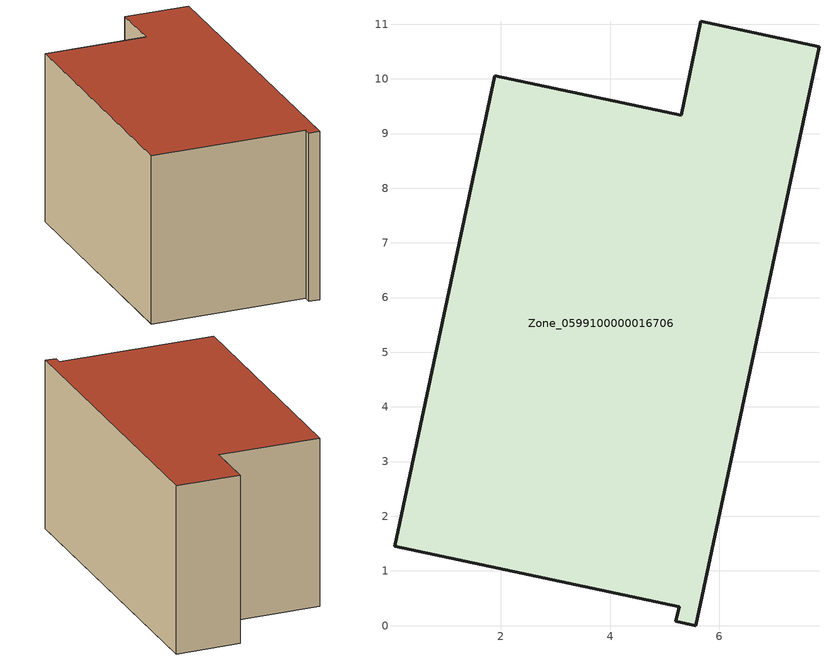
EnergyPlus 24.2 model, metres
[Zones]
Zone_0599100000016706
 floor ground (C_G): 0.06,1.45 1.89,10.06 5.3,9.33 5.66,11.05 7.82,10.59 5.57,0 5.2,0.08 5.27,0.34 z0
 wall outside (C_F): 5.57,0 7.82,10.59 5.66,11.05 5.3,9.33 1.89,10.06 0.06,1.45 5.27,0.34 5.2,0.08 5.57,0 z0:5.84
 roof outside (C_R): 5.2,0.08 5.57,0 7.82,10.59 5.66,11.05 5.3,9.33 1.89,10.06 0.06,1.45 5.27,0.34 z5.84
[BUILDING]
Pand.0599100000016706: North Axis=0; Terrain=City; Loads Convergence Tolerance Value=0.04; Temperature Convergence Tolerance Value=0.4; Solar Distribution=FullExterior; Maximum Number of Warmup Days=25; Minimum Number of Warmup Days=1
[Site:Location]
Rotterdam.The.Hague.AP_ZH_NLD Design_Conditions: Latitude=51.96; Longitude=4.45; Time Zone=1; Elevation=-4.5
[SITE:GROUNDTEMPERATURE:BUILDINGSURFACE]
18, 18, 18, 18, 18, 18, 18, 18, 18, 18, 18, 18
[MATERIAL] Thermal Absorptance=0.9; Solar Absorptance=0.7; Visible Absorptance=0.7
Name | Roughness | Thickness | Conductivity | Density | Specific Heat
G.TI.1975-1991 | MediumSmooth | 0.15 | 0.288461 | 540 | 1210
F.TI.1975-1991 | Rough | 0.3 | 0.230769 | 1920 | 840
R.TI.1975-1991 | MediumRough | 0.2 | 0.153846 | 1500 | 1000
[CONSTRUCTION]
C_G: G.TI.1975-1991
C_F: F.TI.1975-1991
C_R: R.TI.1975-1991
[ZONE]
Zone_0599100000016706: Type=1; Multiplier=1; Ceiling Height=Autocalculate; Volume=Autocalculate; Floor Area=autocalculate; Part of Total Floor Area=Yes
[ZONEINFILTRATION:DESIGNFLOWRATE]
Infil_Zone_0599100000016706: Zone or ZoneList or Space or SpaceList=Zone_0599100000016706; Schedule=AlwaysOn; Design Flow Rate Calculation Method=Flow/Area; Flow Rate per Floor Area=0.003; Constant Term Coefficient=1; Temperature Term Coefficient=0; Velocity Term Coefficient=0; Velocity Squared Term Coefficient=0
[HVACTEMPLATE:ZONE:IDEALLOADSAIRSYSTEM]
Zone_0599100000016706: Maximum Heating Supply Air Temperature=50; Minimum Cooling Supply Air Temperature=13; Maximum Heating Supply Air Humidity Ratio=0.0156; Minimum Cooling Supply Air Humidity Ratio=0.0077; Heating Limit=NoLimit; Cooling Limit=NoLimit; Dehumidification Control Type=ConstantSensibleHeatRatio; Cooling Sensible Heat Ratio=0.7; Dehumidification Setpoint=60; Humidification Control Type=None; Humidification Setpoint=30; Outdoor Air Method=None; Outdoor Air Flow Rate per Person=0.00944; Outdoor Air Flow Rate per Zone Floor Area=0; Outdoor Air Flow Rate per Zone=0; Demand Controlled Ventilation Type=None; Outdoor Air Economizer Type=NoEconomizer; Heat Recovery Type=None; Sensible Heat Recovery Effectiveness=0.7; Latent Heat Recovery Effectiveness=0.65
[ZONECONTROL:THERMOSTAT]
ThermostatControl_Zone_0599100000016706: Zone or ZoneList=Zone_0599100000016706; Control Type Schedule=DualSetpointControlType; Control 1=Thermostat_Zone_0599100000016706; Temperature Difference Between Cutout And Setpoint=0
[THERMOSTATSETPOINT:DUALSETPOINT]
Thermostat_Zone_0599100000016706: Heating Setpoint Temperature Schedule=HeatingSetpoint_Zone_0599100000016706; Cooling Setpoint Temperature Schedule=CoolingSetpoint_Zone_0599100000016706
[SCHEDULE:COMPACT]
HeatingSetpoint_Zone_0599100000016706: Through: 12/31, For: AllDays, Until: 24:00, 21
CoolingSetpoint_Zone_0599100000016706: Through: 12/31, For: AllDays, Until: 24:00, 24
DualSetpointControlType: Through: 12/31, For: AllDays, Until: 24:00, 4
AlwaysOn: Through: 12/31, For: AllDays, Until: 24:00, 1
